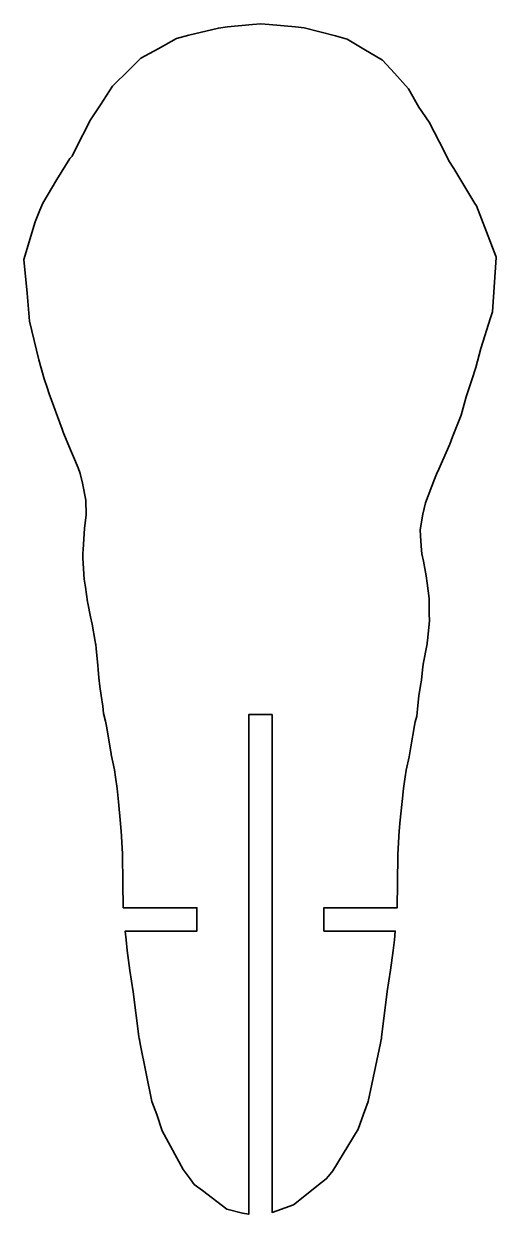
# Model space of a CAD drawing. Header units: millimetres. Extents: x -536 to 536, y -542 to 542.
# Drawn here: x -151.1 to -90.4, y -420.6 to -267.5 of the extents above; entities that cross this region are included whole.
import ezdxf

# ---------------------------------------------------------------- set-up
doc = ezdxf.new("R2010")
doc.units = ezdxf.units.MM
doc.header["$MEASUREMENT"] = 0
doc.layers.add('layer 1', color=7, linetype='Continuous')

msp = doc.modelspace()

# ---------------------------------------------------------------- linework, layer by layer
at = {"layer": 'layer 1', "color": 250, "lineweight": 35}
msp.add_open_spline([(-92.9398, -290.9584), (-92.9398, -290.9584), (-91.6471, -294.3058), (-91.6471, -294.3058), (-91.6471, -294.3058), (-91.6471, -294.3058), (-90.4326, -297.4166), (-90.4326, -297.4166), (-90.4326, -297.4166), (-90.4326, -297.4166), (-90.3993, -297.4842), (-90.3993, -297.4842), (-90.3993, -297.4842), (-90.3993, -297.4842), (-90.4037, -297.6004), (-90.4037, -297.6004), (-90.4037, -297.6004), (-90.4037, -297.6004), (-90.8619, -304.59), (-90.8619, -304.59), (-90.8619, -304.59), (-90.8619, -304.59), (-91.1168, -305.3533), (-91.1168, -305.3533), (-91.1168, -305.3533), (-91.1168, -305.3533), (-92.3768, -309.293), (-92.3768, -309.293), (-92.3768, -309.293), (-92.3768, -309.293), (-93.0015, -311.7509), (-93.0015, -311.7509), (-93.0015, -311.7509), (-93.0015, -311.7509), (-93.5163, -313.3352), (-93.5163, -313.3352), (-93.5163, -313.3352), (-93.5163, -313.3352), (-94.2624, -315.5075), (-94.2624, -315.5075), (-94.2624, -315.5075), (-94.2624, -315.5075), (-94.9023, -317.8428), (-94.9023, -317.8428), (-94.9023, -317.8428), (-94.9023, -317.8428), (-95.2475, -318.7363), (-95.2475, -318.7363), (-95.2475, -318.7363), (-95.2475, -318.7363), (-96.0232, -320.6457), (-96.0232, -320.6457), (-96.0232, -320.6457), (-96.0232, -320.6457), (-96.3543, -321.6096), (-96.3543, -321.6096), (-96.3543, -321.6096), (-96.3543, -321.6096), (-97.7863, -324.809), (-97.7863, -324.809), (-97.7863, -324.809), (-97.7863, -324.809), (-98.0779, -325.4377), (-98.0779, -325.4377), (-98.0779, -325.4377), (-98.0779, -325.4377), (-98.17, -325.655), (-98.17, -325.655), (-98.17, -325.655), (-98.17, -325.655), (-98.3513, -326.1134), (-98.3513, -326.1134), (-98.3513, -326.1134), (-98.3513, -326.1134), (-99.4888, -329.116), (-99.4888, -329.116), (-99.4888, -329.116), (-99.4888, -329.116), (-99.8209, -330.6035), (-99.8209, -330.6035), (-99.8209, -330.6035), (-99.8209, -330.6035), (-100.183, -332.6254), (-100.183, -332.6254), (-100.183, -332.6254), (-100.183, -332.6254), (-100.1052, -334.0653), (-100.1052, -334.0653), (-100.1052, -334.0653), (-100.1052, -334.0653), (-99.9924, -335.2432), (-99.9924, -335.2432), (-99.9924, -335.2432), (-99.9924, -335.2432), (-99.9572, -335.6748), (-99.9572, -335.6748), (-99.9572, -335.6748), (-99.9572, -335.6748), (-99.7632, -336.6341), (-99.7632, -336.6341), (-99.7632, -336.6341), (-99.7632, -336.6341), (-99.3909, -338.5223), (-99.3909, -338.5223), (-99.3909, -338.5223), (-99.3909, -338.5223), (-99.2922, -339.4458), (-99.2922, -339.4458), (-99.2922, -339.4458), (-99.2922, -339.4458), (-99.0016, -341.4398), (-99.0016, -341.4398), (-99.0016, -341.4398), (-99.0016, -341.4398), (-98.9981, -341.7232), (-98.9981, -341.7232), (-98.9981, -341.7232), (-98.9981, -341.7232), (-99.0136, -343.4443), (-99.0136, -343.4443), (-99.0136, -343.4443), (-99.0136, -343.4443), (-98.9856, -344.2722), (-98.9856, -344.2722), (-98.9856, -344.2722), (-98.9856, -344.2722), (-99.2366, -346.8782), (-99.2366, -346.8782), (-99.2366, -346.8782), (-99.2366, -346.8782), (-99.2607, -347.1069), (-99.2607, -347.1069), (-99.2607, -347.1069), (-99.2607, -347.1069), (-99.2671, -347.1701), (-99.2671, -347.1701), (-99.2671, -347.1701), (-99.2671, -347.1701), (-99.283, -347.2875), (-99.283, -347.2875), (-99.283, -347.2875), (-99.283, -347.2875), (-99.7932, -349.8789), (-99.7932, -349.8789), (-99.7932, -349.8789), (-99.7932, -349.8789), (-99.8634, -350.5889), (-99.8634, -350.5889), (-99.8634, -350.5889), (-99.8634, -350.5889), (-100.0055, -351.9394), (-100.0055, -351.9394), (-100.0055, -351.9394), (-100.0055, -351.9394), (-100.1305, -352.6063), (-100.1305, -352.6063), (-100.1305, -352.6063), (-100.1305, -352.6063), (-100.3289, -353.9658), (-100.3289, -353.9658), (-100.3289, -353.9658), (-100.3289, -353.9658), (-100.4716, -355.2044), (-100.4716, -355.2044), (-100.4716, -355.2044), (-100.4716, -355.2044), (-100.6247, -356.5648), (-100.6247, -356.5648), (-100.6247, -356.5648), (-100.6247, -356.5648), (-100.8164, -357.3076), (-100.8164, -357.3076), (-100.8164, -357.3076), (-100.8164, -357.3076), (-100.9138, -357.77), (-100.9138, -357.77), (-100.9138, -357.77), (-100.9138, -357.77), (-101.3726, -360.4931), (-101.3726, -360.4931), (-101.3726, -360.4931), (-101.3726, -360.4931), (-101.5148, -361.3001), (-101.5148, -361.3001), (-101.5148, -361.3001), (-101.5148, -361.3001), (-101.5776, -361.8095), (-101.5776, -361.8095), (-101.5776, -361.8095), (-101.5776, -361.8095), (-101.9656, -363.5244), (-101.9656, -363.5244), (-101.9656, -363.5244), (-101.9656, -363.5244), (-102.083, -364.3658), (-102.083, -364.3658), (-102.083, -364.3658), (-102.083, -364.3658), (-102.3164, -365.8818), (-102.3164, -365.8818), (-102.3164, -365.8818), (-102.3164, -365.8818), (-102.5047, -367.5567), (-102.5047, -367.5567), (-102.5047, -367.5567), (-102.5047, -367.5567), (-102.7699, -370.3157), (-102.7699, -370.3157), (-102.7699, -370.3157), (-102.7699, -370.3157), (-102.8347, -370.9122), (-102.8347, -370.9122), (-102.8347, -370.9122), (-102.8347, -370.9122), (-102.8567, -371.3115), (-102.8567, -371.3115), (-102.8567, -371.3115), (-102.8567, -371.3115), (-103.0433, -374.3753), (-103.0433, -374.3753), (-103.0433, -374.3753), (-103.0433, -374.3753), (-103.0432, -374.377), (-103.0432, -374.377), (-103.0432, -374.377), (-103.0432, -374.377), (-103.0432, -374.3789), (-103.0432, -374.3789), (-103.0432, -374.3789), (-103.0432, -374.3789), (-103.0434, -374.4272), (-103.0434, -374.4272), (-103.0434, -374.4272), (-103.0434, -374.4272), (-103.0882, -377.9902), (-103.0882, -377.9902), (-103.0882, -377.9902), (-103.0882, -377.9902), (-103.121, -381.2054), (-103.121, -381.2054), (-103.121, -381.2054), (-103.121, -381.2054), (-112.5553, -381.2054), (-112.5553, -381.2054), (-112.5553, -381.2054), (-112.5553, -381.2054), (-112.5553, -384.2054), (-112.5553, -384.2054), (-112.5553, -384.2054), (-112.5553, -384.2054), (-103.3792, -384.2054), (-103.3792, -384.2054), (-103.3792, -384.2054), (-103.3792, -384.2054), (-103.495, -385.3215), (-103.495, -385.3215), (-103.495, -385.3215), (-103.495, -385.3215), (-103.629, -386.6835), (-103.629, -386.6835), (-103.629, -386.6835), (-103.629, -386.6835), (-103.9697, -389.2235), (-103.9697, -389.2235), (-103.9697, -389.2235), (-103.9697, -389.2235), (-104.4082, -391.9888), (-104.4082, -391.9888), (-104.4082, -391.9888), (-104.4082, -391.9888), (-105.1307, -397.8449), (-105.1307, -397.8449), (-105.1307, -397.8449), (-105.1307, -397.8449), (-105.168, -398.0449), (-105.168, -398.0449), (-105.168, -398.0449), (-105.168, -398.0449), (-105.1894, -398.1397), (-105.1894, -398.1397), (-105.1894, -398.1397), (-105.1894, -398.1397), (-105.2902, -398.5985), (-105.2902, -398.5985), (-105.2902, -398.5985), (-105.2902, -398.5985), (-106.8598, -406.126), (-106.8598, -406.126), (-106.8598, -406.126), (-106.8598, -406.126), (-107.477, -407.7622), (-107.477, -407.7622), (-107.477, -407.7622), (-107.477, -407.7622), (-108.1637, -409.6759), (-108.1637, -409.6759), (-108.1637, -409.6759), (-108.1637, -409.6759), (-111.4041, -415.026), (-111.4041, -415.026), (-111.4041, -415.026), (-111.4041, -415.026), (-111.9567, -415.7216), (-111.9567, -415.7216), (-111.9567, -415.7216), (-111.9567, -415.7216), (-112.2488, -416.0724), (-112.2488, -416.0724), (-112.2488, -416.0724), (-112.2488, -416.0724), (-112.8542, -416.5317), (-112.8542, -416.5317), (-112.8542, -416.5317), (-112.8542, -416.5317), (-116.446, -419.4193), (-116.446, -419.4193), (-116.446, -419.4193), (-116.446, -419.4193), (-118.6255, -420.1918), (-118.6255, -420.1918), (-118.6255, -420.1918), (-118.6255, -420.1918), (-119.2193, -420.3894), (-119.2193, -420.3894), (-119.2193, -420.3894), (-119.2193, -420.3894), (-119.2193, -356.3579), (-119.2193, -356.3579), (-119.2193, -356.3579), (-119.2193, -356.3579), (-122.2193, -356.3579), (-122.2193, -356.3579), (-122.2193, -356.3579), (-122.2193, -356.3579), (-122.2193, -420.6097), (-122.2193, -420.6097), (-122.2193, -420.6097), (-122.2193, -420.6097), (-123.0046, -420.4573), (-123.0046, -420.4573), (-123.0046, -420.4573), (-123.0046, -420.4573), (-125.0464, -419.9655), (-125.0464, -419.9655), (-125.0464, -419.9655), (-125.0464, -419.9655), (-128.1469, -417.5537), (-128.1469, -417.5537), (-128.1469, -417.5537), (-128.1469, -417.5537), (-129.2486, -416.7724), (-129.2486, -416.7724), (-129.2486, -416.7724), (-129.2486, -416.7724), (-129.7719, -416.0452), (-129.7719, -416.0452), (-129.7719, -416.0452), (-129.7719, -416.0452), (-130.6626, -414.8561), (-130.6626, -414.8561), (-130.6626, -414.8561), (-130.6626, -414.8561), (-133.3665, -409.8877), (-133.3665, -409.8877), (-133.3665, -409.8877), (-133.3665, -409.8877), (-134.0567, -407.7847), (-134.0567, -407.7847), (-134.0567, -407.7847), (-134.0567, -407.7847), (-134.6743, -406.1125), (-134.6743, -406.1125), (-134.6743, -406.1125), (-134.6743, -406.1125), (-136.1696, -398.6997), (-136.1696, -398.6997), (-136.1696, -398.6997), (-136.1696, -398.6997), (-136.2861, -398.1469), (-136.2861, -398.1469), (-136.2861, -398.1469), (-136.2861, -398.1469), (-136.3126, -398.0283), (-136.3126, -398.0283), (-136.3126, -398.0283), (-136.3126, -398.0283), (-136.3596, -397.7742), (-136.3596, -397.7742), (-136.3596, -397.7742), (-136.3596, -397.7742), (-137.0754, -391.998), (-137.0754, -391.998), (-137.0754, -391.998), (-137.0754, -391.998), (-137.5043, -389.2753), (-137.5043, -389.2753), (-137.5043, -389.2753), (-137.5043, -389.2753), (-137.8498, -386.6935), (-137.8498, -386.6935), (-137.8498, -386.6935), (-137.8498, -386.6935), (-137.9854, -385.3084), (-137.9854, -385.3084), (-137.9854, -385.3084), (-137.9854, -385.3084), (-138.1011, -384.2054), (-138.1011, -384.2054), (-138.1011, -384.2054), (-138.1011, -384.2054), (-128.8834, -384.2054), (-128.8834, -384.2054), (-128.8834, -384.2054), (-128.8834, -384.2054), (-128.8834, -381.2054), (-128.8834, -381.2054), (-128.8834, -381.2054), (-128.8834, -381.2054), (-138.3619, -381.2054), (-138.3619, -381.2054), (-138.3619, -381.2054), (-138.3619, -381.2054), (-138.3977, -377.9984), (-138.3977, -377.9984), (-138.3977, -377.9984), (-138.3977, -377.9984), (-138.4412, -374.4017), (-138.4412, -374.4017), (-138.4412, -374.4017), (-138.4412, -374.4017), (-138.4415, -374.3931), (-138.4415, -374.3931), (-138.4415, -374.3931), (-138.4415, -374.3931), (-138.4417, -374.3845), (-138.4417, -374.3845), (-138.4417, -374.3845), (-138.4417, -374.3845), (-138.4459, -374.3284), (-138.4459, -374.3284), (-138.4459, -374.3284), (-138.4459, -374.3284), (-138.4502, -374.2724), (-138.4502, -374.2724), (-138.4502, -374.2724), (-138.4502, -374.2724), (-138.627, -371.3047), (-138.627, -371.3047), (-138.627, -371.3047), (-138.627, -371.3047), (-138.6473, -370.9238), (-138.6473, -370.9238), (-138.6473, -370.9238), (-138.6473, -370.9238), (-138.7041, -370.3687), (-138.7041, -370.3687), (-138.7041, -370.3687), (-138.7041, -370.3687), (-138.9654, -367.5769), (-138.9654, -367.5769), (-138.9654, -367.5769), (-138.9654, -367.5769), (-139.1515, -365.8557), (-139.1515, -365.8557), (-139.1515, -365.8557), (-139.1515, -365.8557), (-139.3611, -364.3986), (-139.3611, -364.3986), (-139.3611, -364.3986), (-139.3611, -364.3986), (-139.4816, -363.4776), (-139.4816, -363.4776), (-139.4816, -363.4776), (-139.4816, -363.4776), (-139.9029, -361.509), (-139.9029, -361.509), (-139.9029, -361.509), (-139.9029, -361.509), (-139.9206, -361.3568), (-139.9206, -361.3568), (-139.9206, -361.3568), (-139.9206, -361.3568), (-139.9571, -361.1419), (-139.9571, -361.1419), (-139.9571, -361.1419), (-139.9571, -361.1419), (-140.4929, -357.8339), (-140.4929, -357.8339), (-140.4929, -357.8339), (-140.4929, -357.8339), (-140.6227, -357.2293), (-140.6227, -357.2293), (-140.6227, -357.2293), (-140.6227, -357.2293), (-140.8827, -356.2392), (-140.8827, -356.2392), (-140.8827, -356.2392), (-140.8827, -356.2392), (-140.9947, -355.2958), (-140.9947, -355.2958), (-140.9947, -355.2958), (-140.9947, -355.2958), (-141.1748, -353.9241), (-141.1748, -353.9241), (-141.1748, -353.9241), (-141.1748, -353.9241), (-141.3525, -352.7352), (-141.3525, -352.7352), (-141.3525, -352.7352), (-141.3525, -352.7352), (-141.5105, -351.6423), (-141.5105, -351.6423), (-141.5105, -351.6423), (-141.5105, -351.6423), (-141.5822, -350.5802), (-141.5822, -350.5802), (-141.5822, -350.5802), (-141.5822, -350.5802), (-141.6316, -350.0439), (-141.6316, -350.0439), (-141.6316, -350.0439), (-141.6316, -350.0439), (-141.8358, -347.8666), (-141.8358, -347.8666), (-141.8358, -347.8666), (-141.8358, -347.8666), (-141.8827, -347.3437), (-141.8827, -347.3437), (-141.8827, -347.3437), (-141.8827, -347.3437), (-141.9148, -347.2034), (-141.9148, -347.2034), (-141.9148, -347.2034), (-141.9148, -347.2034), (-141.9652, -346.9512), (-141.9652, -346.9512), (-141.9652, -346.9512), (-141.9652, -346.9512), (-142.3482, -344.7427), (-142.3482, -344.7427), (-142.3482, -344.7427), (-142.3482, -344.7427), (-142.5685, -343.7906), (-142.5685, -343.7906), (-142.5685, -343.7906), (-142.5685, -343.7906), (-142.9112, -342.0264), (-142.9112, -342.0264), (-142.9112, -342.0264), (-142.9112, -342.0264), (-142.9341, -341.8738), (-142.9341, -341.8738), (-142.9341, -341.8738), (-142.9341, -341.8738), (-143.1989, -339.971), (-143.1989, -339.971), (-143.1989, -339.971), (-143.1989, -339.971), (-143.367, -338.9523), (-143.367, -338.9523), (-143.367, -338.9523), (-143.367, -338.9523), (-143.5339, -336.2586), (-143.5339, -336.2586), (-143.5339, -336.2586), (-143.5339, -336.2586), (-143.5567, -335.7801), (-143.5567, -335.7801), (-143.5567, -335.7801), (-143.5567, -335.7801), (-143.5361, -335.6049), (-143.5361, -335.6049), (-143.5361, -335.6049), (-143.5361, -335.6049), (-143.5044, -335.1668), (-143.5044, -335.1668), (-143.5044, -335.1668), (-143.5044, -335.1668), (-143.3515, -332.409), (-143.3515, -332.409), (-143.3515, -332.409), (-143.3515, -332.409), (-143.1154, -330.7355), (-143.1154, -330.7355), (-143.1154, -330.7355), (-143.1154, -330.7355), (-143.1479, -328.8094), (-143.1479, -328.8094), (-143.1479, -328.8094), (-143.1479, -328.8094), (-143.6164, -326.6259), (-143.6164, -326.6259), (-143.6164, -326.6259), (-143.6164, -326.6259), (-143.9175, -325.3725), (-143.9175, -325.3725), (-143.9175, -325.3725), (-143.9175, -325.3725), (-144.1692, -324.6348), (-144.1692, -324.6348), (-144.1692, -324.6348), (-144.1692, -324.6348), (-145.4762, -321.5061), (-145.4762, -321.5061), (-145.4762, -321.5061), (-145.4762, -321.5061), (-145.9871, -320.2709), (-145.9871, -320.2709), (-145.9871, -320.2709), (-145.9871, -320.2709), (-146.0669, -320.0346), (-146.0669, -320.0346), (-146.0669, -320.0346), (-146.0669, -320.0346), (-146.209, -319.6413), (-146.209, -319.6413), (-146.209, -319.6413), (-146.209, -319.6413), (-147.8924, -315.109), (-147.8924, -315.109), (-147.8924, -315.109), (-147.8924, -315.109), (-148.1381, -314.3019), (-148.1381, -314.3019), (-148.1381, -314.3019), (-148.1381, -314.3019), (-148.5369, -313.1747), (-148.5369, -313.1747), (-148.5369, -313.1747), (-148.5369, -313.1747), (-149.2166, -310.7619), (-149.2166, -310.7619), (-149.2166, -310.7619), (-149.2166, -310.7619), (-150.4317, -305.7651), (-150.4317, -305.7651), (-150.4317, -305.7651), (-150.4317, -305.7651), (-150.715, -302.1784), (-150.715, -302.1784), (-150.715, -302.1784), (-150.715, -302.1784), (-151.1436, -297.8304), (-151.1436, -297.8304), (-151.1436, -297.8304), (-151.1436, -297.8304), (-149.6845, -292.9818), (-149.6845, -292.9818), (-149.6845, -292.9818), (-149.6845, -292.9818), (-149.0842, -291.5213), (-149.0842, -291.5213), (-149.0842, -291.5213), (-149.0842, -291.5213), (-148.6886, -290.6187), (-148.6886, -290.6187), (-148.6886, -290.6187), (-148.6886, -290.6187), (-146.8793, -287.5758), (-146.8793, -287.5758), (-146.8793, -287.5758), (-146.8793, -287.5758), (-145.2353, -284.8613), (-145.2353, -284.8613), (-145.2353, -284.8613), (-145.2353, -284.8613), (-144.9177, -284.5367), (-144.9177, -284.5367), (-144.9177, -284.5367), (-144.9177, -284.5367), (-144.5243, -283.7626), (-144.5243, -283.7626), (-144.5243, -283.7626), (-144.5243, -283.7626), (-142.5646, -279.8972), (-142.5646, -279.8972), (-142.5646, -279.8972), (-142.5646, -279.8972), (-141.3013, -277.9429), (-141.3013, -277.9429), (-141.3013, -277.9429), (-141.3013, -277.9429), (-139.74, -275.5643), (-139.74, -275.5643), (-139.74, -275.5643), (-139.74, -275.5643), (-137.5698, -273.4297), (-137.5698, -273.4297), (-137.5698, -273.4297), (-137.5698, -273.4297), (-136.0874, -271.9577), (-136.0874, -271.9577), (-136.0874, -271.9577), (-136.0874, -271.9577), (-133.8682, -270.7611), (-133.8682, -270.7611), (-133.8682, -270.7611), (-133.8682, -270.7611), (-131.4885, -269.4399), (-131.4885, -269.4399), (-131.4885, -269.4399), (-131.4885, -269.4399), (-129.9277, -269.0108), (-129.9277, -269.0108), (-129.9277, -269.0108), (-129.9277, -269.0108), (-126.1173, -268.0929), (-126.1173, -268.0929), (-126.1173, -268.0929), (-126.1173, -268.0929), (-124.95, -267.9451), (-124.95, -267.9451), (-124.95, -267.9451), (-124.95, -267.9451), (-121.7294, -267.6279), (-121.7294, -267.6279), (-121.7294, -267.6279), (-121.7294, -267.6279), (-120.6802, -267.537), (-120.6802, -267.537), (-120.6802, -267.537), (-120.6802, -267.537), (-119.5989, -267.6176), (-119.5989, -267.6176), (-119.5989, -267.6176), (-119.5989, -267.6176), (-116.1978, -267.9353), (-116.1978, -267.9353), (-116.1978, -267.9353), (-116.1978, -267.9353), (-115.0787, -268.0702), (-115.0787, -268.0702), (-115.0787, -268.0702), (-115.0787, -268.0702), (-111.0623, -269.0842), (-111.0623, -269.0842), (-111.0623, -269.0842), (-111.0623, -269.0842), (-109.5605, -269.5279), (-109.5605, -269.5279), (-109.5605, -269.5279), (-109.5605, -269.5279), (-107.411, -270.8105), (-107.411, -270.8105), (-107.411, -270.8105), (-107.411, -270.8105), (-105.0027, -272.2012), (-105.0027, -272.2012), (-105.0027, -272.2012), (-105.0027, -272.2012), (-103.4889, -273.8701), (-103.4889, -273.8701), (-103.4889, -273.8701), (-103.4889, -273.8701), (-101.6609, -275.8838), (-101.6609, -275.8838), (-101.6609, -275.8838), (-101.6609, -275.8838), (-100.3333, -278.2472), (-100.3333, -278.2472), (-100.3333, -278.2472), (-100.3333, -278.2472), (-99.0335, -280.1698), (-99.0335, -280.1698), (-99.0335, -280.1698), (-99.0335, -280.1698), (-97.0507, -283.9884), (-97.0507, -283.9884), (-97.0507, -283.9884), (-97.0507, -283.9884), (-96.5046, -285.141), (-96.5046, -285.141), (-96.5046, -285.141), (-96.5046, -285.141), (-95.8629, -286.1333), (-95.8629, -286.1333), (-95.8629, -286.1333), (-95.8629, -286.1333), (-93.1315, -290.6652), (-93.1315, -290.6652), (-93.1315, -290.6652), (-93.1315, -290.6652), (-92.9398, -290.9584), (-92.9398, -290.9584)], degree=3, knots=[0, 0, 0, 0, 0.00507614, 0.00507614, 0.00507614, 0.00507614, 0.01015228, 0.01015228, 0.01015228, 0.01015228, 0.01522843, 0.01522843, 0.01522843, 0.01522843, 0.02030457, 0.02030457, 0.02030457, 0.02030457, 0.02538071, 0.02538071, 0.02538071, 0.02538071, 0.03045685, 0.03045685, 0.03045685, 0.03045685, 0.03553299, 0.03553299, 0.03553299, 0.03553299, 0.04060914, 0.04060914, 0.04060914, 0.04060914, 0.04568528, 0.04568528, 0.04568528, 0.04568528, 0.05076142, 0.05076142, 0.05076142, 0.05076142, 0.05583756, 0.05583756, 0.05583756, 0.05583756, 0.06091371, 0.06091371, 0.06091371, 0.06091371, 0.06598985, 0.06598985, 0.06598985, 0.06598985, 0.07106599, 0.07106599, 0.07106599, 0.07106599, 0.07614213, 0.07614213, 0.07614213, 0.07614213, 0.08121827, 0.08121827, 0.08121827, 0.08121827, 0.08629442, 0.08629442, 0.08629442, 0.08629442, 0.09137056, 0.09137056, 0.09137056, 0.09137056, 0.0964467, 0.0964467, 0.0964467, 0.0964467, 0.10152284, 0.10152284, 0.10152284, 0.10152284, 0.10659898, 0.10659898, 0.10659898, 0.10659898, 0.11167513, 0.11167513, 0.11167513, 0.11167513, 0.11675127, 0.11675127, 0.11675127, 0.11675127, 0.12182741, 0.12182741, 0.12182741, 0.12182741, 0.12690355, 0.12690355, 0.12690355, 0.12690355, 0.1319797, 0.1319797, 0.1319797, 0.1319797, 0.13705584, 0.13705584, 0.13705584, 0.13705584, 0.14213198, 0.14213198, 0.14213198, 0.14213198, 0.14720812, 0.14720812, 0.14720812, 0.14720812, 0.15228426, 0.15228426, 0.15228426, 0.15228426, 0.15736041, 0.15736041, 0.15736041, 0.15736041, 0.16243655, 0.16243655, 0.16243655, 0.16243655, 0.16751269, 0.16751269, 0.16751269, 0.16751269, 0.17258883, 0.17258883, 0.17258883, 0.17258883, 0.17766497, 0.17766497, 0.17766497, 0.17766497, 0.18274112, 0.18274112, 0.18274112, 0.18274112, 0.18781726, 0.18781726, 0.18781726, 0.18781726, 0.1928934, 0.1928934, 0.1928934, 0.1928934, 0.19796954, 0.19796954, 0.19796954, 0.19796954, 0.20304569, 0.20304569, 0.20304569, 0.20304569, 0.20812183, 0.20812183, 0.20812183, 0.20812183, 0.21319797, 0.21319797, 0.21319797, 0.21319797, 0.21827411, 0.21827411, 0.21827411, 0.21827411, 0.22335025, 0.22335025, 0.22335025, 0.22335025, 0.2284264, 0.2284264, 0.2284264, 0.2284264, 0.23350254, 0.23350254, 0.23350254, 0.23350254, 0.23857868, 0.23857868, 0.23857868, 0.23857868, 0.24365482, 0.24365482, 0.24365482, 0.24365482, 0.24873096, 0.24873096, 0.24873096, 0.24873096, 0.25380711, 0.25380711, 0.25380711, 0.25380711, 0.25888325, 0.25888325, 0.25888325, 0.25888325, 0.26395939, 0.26395939, 0.26395939, 0.26395939, 0.26903553, 0.26903553, 0.26903553, 0.26903553, 0.27411168, 0.27411168, 0.27411168, 0.27411168, 0.27918782, 0.27918782, 0.27918782, 0.27918782, 0.28426396, 0.28426396, 0.28426396, 0.28426396, 0.2893401, 0.2893401, 0.2893401, 0.2893401, 0.29441624, 0.29441624, 0.29441624, 0.29441624, 0.29949239, 0.29949239, 0.29949239, 0.29949239, 0.30456853, 0.30456853, 0.30456853, 0.30456853, 0.30964467, 0.30964467, 0.30964467, 0.30964467, 0.31472081, 0.31472081, 0.31472081, 0.31472081, 0.31979695, 0.31979695, 0.31979695, 0.31979695, 0.3248731, 0.3248731, 0.3248731, 0.3248731, 0.32994924, 0.32994924, 0.32994924, 0.32994924, 0.33502538, 0.33502538, 0.33502538, 0.33502538, 0.34010152, 0.34010152, 0.34010152, 0.34010152, 0.34517766, 0.34517766, 0.34517766, 0.34517766, 0.35025381, 0.35025381, 0.35025381, 0.35025381, 0.35532995, 0.35532995, 0.35532995, 0.35532995, 0.36040609, 0.36040609, 0.36040609, 0.36040609, 0.36548223, 0.36548223, 0.36548223, 0.36548223, 0.37055838, 0.37055838, 0.37055838, 0.37055838, 0.37563452, 0.37563452, 0.37563452, 0.37563452, 0.38071066, 0.38071066, 0.38071066, 0.38071066, 0.3857868, 0.3857868, 0.3857868, 0.3857868, 0.39086294, 0.39086294, 0.39086294, 0.39086294, 0.39593909, 0.39593909, 0.39593909, 0.39593909, 0.40101523, 0.40101523, 0.40101523, 0.40101523, 0.40609137, 0.40609137, 0.40609137, 0.40609137, 0.41116751, 0.41116751, 0.41116751, 0.41116751, 0.41624365, 0.41624365, 0.41624365, 0.41624365, 0.4213198, 0.4213198, 0.4213198, 0.4213198, 0.42639594, 0.42639594, 0.42639594, 0.42639594, 0.43147208, 0.43147208, 0.43147208, 0.43147208, 0.43654822, 0.43654822, 0.43654822, 0.43654822, 0.44162437, 0.44162437, 0.44162437, 0.44162437, 0.44670051, 0.44670051, 0.44670051, 0.44670051, 0.45177665, 0.45177665, 0.45177665, 0.45177665, 0.45685279, 0.45685279, 0.45685279, 0.45685279, 0.46192893, 0.46192893, 0.46192893, 0.46192893, 0.46700508, 0.46700508, 0.46700508, 0.46700508, 0.47208122, 0.47208122, 0.47208122, 0.47208122, 0.47715736, 0.47715736, 0.47715736, 0.47715736, 0.4822335, 0.4822335, 0.4822335, 0.4822335, 0.48730964, 0.48730964, 0.48730964, 0.48730964, 0.49238579, 0.49238579, 0.49238579, 0.49238579, 0.49746193, 0.49746193, 0.49746193, 0.49746193, 0.50253807, 0.50253807, 0.50253807, 0.50253807, 0.50761421, 0.50761421, 0.50761421, 0.50761421, 0.51269036, 0.51269036, 0.51269036, 0.51269036, 0.5177665, 0.5177665, 0.5177665, 0.5177665, 0.52284264, 0.52284264, 0.52284264, 0.52284264, 0.52791878, 0.52791878, 0.52791878, 0.52791878, 0.53299492, 0.53299492, 0.53299492, 0.53299492, 0.53807107, 0.53807107, 0.53807107, 0.53807107, 0.54314721, 0.54314721, 0.54314721, 0.54314721, 0.54822335, 0.54822335, 0.54822335, 0.54822335, 0.55329949, 0.55329949, 0.55329949, 0.55329949, 0.55837563, 0.55837563, 0.55837563, 0.55837563, 0.56345178, 0.56345178, 0.56345178, 0.56345178, 0.56852792, 0.56852792, 0.56852792, 0.56852792, 0.57360406, 0.57360406, 0.57360406, 0.57360406, 0.5786802, 0.5786802, 0.5786802, 0.5786802, 0.58375635, 0.58375635, 0.58375635, 0.58375635, 0.58883249, 0.58883249, 0.58883249, 0.58883249, 0.59390863, 0.59390863, 0.59390863, 0.59390863, 0.59898477, 0.59898477, 0.59898477, 0.59898477, 0.60406091, 0.60406091, 0.60406091, 0.60406091, 0.60913706, 0.60913706, 0.60913706, 0.60913706, 0.6142132, 0.6142132, 0.6142132, 0.6142132, 0.61928934, 0.61928934, 0.61928934, 0.61928934, 0.62436548, 0.62436548, 0.62436548, 0.62436548, 0.62944162, 0.62944162, 0.62944162, 0.62944162, 0.63451777, 0.63451777, 0.63451777, 0.63451777, 0.63959391, 0.63959391, 0.63959391, 0.63959391, 0.64467005, 0.64467005, 0.64467005, 0.64467005, 0.64974619, 0.64974619, 0.64974619, 0.64974619, 0.65482234, 0.65482234, 0.65482234, 0.65482234, 0.65989848, 0.65989848, 0.65989848, 0.65989848, 0.66497462, 0.66497462, 0.66497462, 0.66497462, 0.67005076, 0.67005076, 0.67005076, 0.67005076, 0.6751269, 0.6751269, 0.6751269, 0.6751269, 0.68020305, 0.68020305, 0.68020305, 0.68020305, 0.68527919, 0.68527919, 0.68527919, 0.68527919, 0.69035533, 0.69035533, 0.69035533, 0.69035533, 0.69543147, 0.69543147, 0.69543147, 0.69543147, 0.70050761, 0.70050761, 0.70050761, 0.70050761, 0.70558376, 0.70558376, 0.70558376, 0.70558376, 0.7106599, 0.7106599, 0.7106599, 0.7106599, 0.71573604, 0.71573604, 0.71573604, 0.71573604, 0.72081218, 0.72081218, 0.72081218, 0.72081218, 0.72588832, 0.72588832, 0.72588832, 0.72588832, 0.73096447, 0.73096447, 0.73096447, 0.73096447, 0.73604061, 0.73604061, 0.73604061, 0.73604061, 0.74111675, 0.74111675, 0.74111675, 0.74111675, 0.74619289, 0.74619289, 0.74619289, 0.74619289, 0.75126904, 0.75126904, 0.75126904, 0.75126904, 0.75634518, 0.75634518, 0.75634518, 0.75634518, 0.76142132, 0.76142132, 0.76142132, 0.76142132, 0.76649746, 0.76649746, 0.76649746, 0.76649746, 0.7715736, 0.7715736, 0.7715736, 0.7715736, 0.77664975, 0.77664975, 0.77664975, 0.77664975, 0.78172589, 0.78172589, 0.78172589, 0.78172589, 0.78680203, 0.78680203, 0.78680203, 0.78680203, 0.79187817, 0.79187817, 0.79187817, 0.79187817, 0.79695431, 0.79695431, 0.79695431, 0.79695431, 0.80203046, 0.80203046, 0.80203046, 0.80203046, 0.8071066, 0.8071066, 0.8071066, 0.8071066, 0.81218274, 0.81218274, 0.81218274, 0.81218274, 0.81725888, 0.81725888, 0.81725888, 0.81725888, 0.82233503, 0.82233503, 0.82233503, 0.82233503, 0.82741117, 0.82741117, 0.82741117, 0.82741117, 0.83248731, 0.83248731, 0.83248731, 0.83248731, 0.83756345, 0.83756345, 0.83756345, 0.83756345, 0.84263959, 0.84263959, 0.84263959, 0.84263959, 0.84771574, 0.84771574, 0.84771574, 0.84771574, 0.85279188, 0.85279188, 0.85279188, 0.85279188, 0.85786802, 0.85786802, 0.85786802, 0.85786802, 0.86294416, 0.86294416, 0.86294416, 0.86294416, 0.8680203, 0.8680203, 0.8680203, 0.8680203, 0.87309645, 0.87309645, 0.87309645, 0.87309645, 0.87817259, 0.87817259, 0.87817259, 0.87817259, 0.88324873, 0.88324873, 0.88324873, 0.88324873, 0.88832487, 0.88832487, 0.88832487, 0.88832487, 0.89340102, 0.89340102, 0.89340102, 0.89340102, 0.89847716, 0.89847716, 0.89847716, 0.89847716, 0.9035533, 0.9035533, 0.9035533, 0.9035533, 0.90862944, 0.90862944, 0.90862944, 0.90862944, 0.91370558, 0.91370558, 0.91370558, 0.91370558, 0.91878173, 0.91878173, 0.91878173, 0.91878173, 0.92385787, 0.92385787, 0.92385787, 0.92385787, 0.92893401, 0.92893401, 0.92893401, 0.92893401, 0.93401015, 0.93401015, 0.93401015, 0.93401015, 0.93908629, 0.93908629, 0.93908629, 0.93908629, 0.94416244, 0.94416244, 0.94416244, 0.94416244, 0.94923858, 0.94923858, 0.94923858, 0.94923858, 0.95431472, 0.95431472, 0.95431472, 0.95431472, 0.95939086, 0.95939086, 0.95939086, 0.95939086, 0.96446701, 0.96446701, 0.96446701, 0.96446701, 0.96954315, 0.96954315, 0.96954315, 0.96954315, 0.97461929, 0.97461929, 0.97461929, 0.97461929, 0.97969543, 0.97969543, 0.97969543, 0.97969543, 0.98477157, 0.98477157, 0.98477157, 0.98477157, 0.98984772, 0.98984772, 0.98984772, 0.98984772, 1, 1, 1, 1], dxfattribs=at)

doc.saveas('drawing.dxf')
